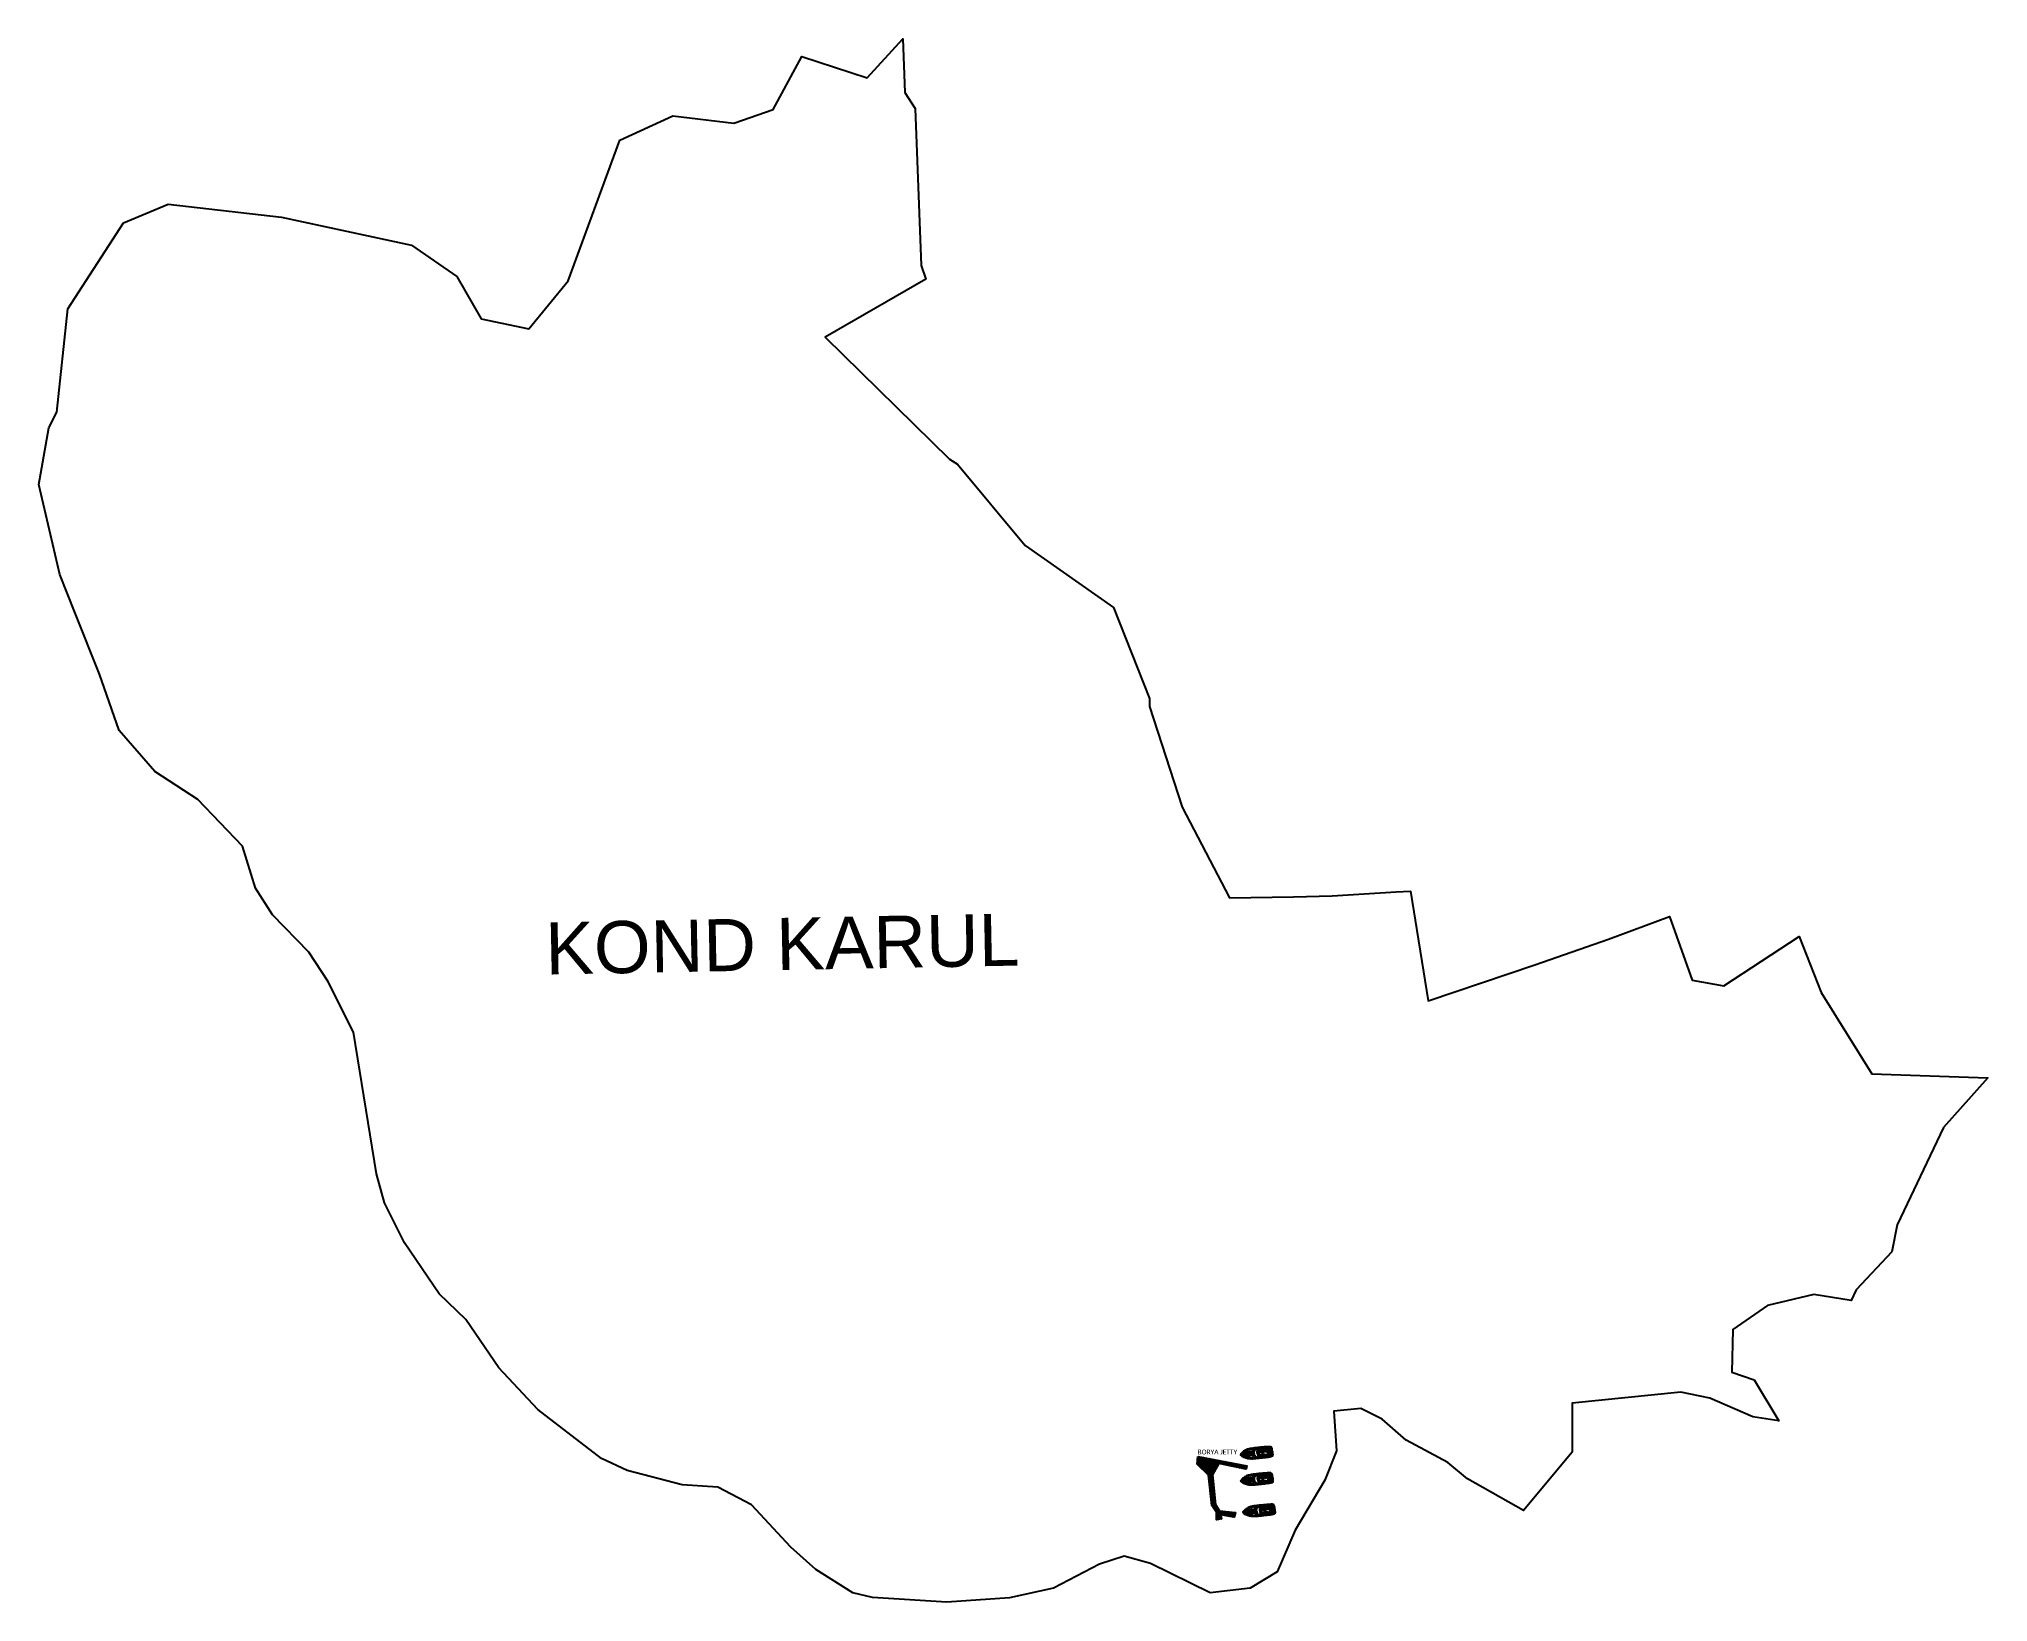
# Model space of a CAD drawing. Header units: metres. Extents: x 305319 to 309379, y 1922910 to 1926166.
import ezdxf

# ---------------------------------------------------------------- set-up
doc = ezdxf.new("R2010")
doc.units = ezdxf.units.M
for name, color, linetype in [('BOAT', 30, 'Continuous'), ('PORT', 5, 'Continuous'), ('PORT TEXT', 7, 'Continuous'), ('VILLAGE NAME', 250, 'Continuous')]:
    doc.layers.add(name, color=color, linetype=linetype)
doc.styles.get("Standard").update_dxf_attribs({"font": 'calibri.ttf'})

# ---------------------------------------------------------------- blocks, each defined once
blk = doc.blocks.new('3')
for p, q in [((15968, 14767), (15462, 14767)), ((15968, 15258), (15484, 15258)), ((15968, 15258), (16453, 15258)), ((15968, 14767), (16474, 14767)), ((15259, 11285), (14484, 11285)), ((15259, 11192), (14484, 11192)), ((14565, 8385), (15056, 8357)), ((14615, 10476), (15123, 10528)), ((14686, 10050), (15190, 10197)), ((14966, 7645), (15271, 8006)), ((15968, 14277), (15461, 14277)), ((15658, 7614), (15968, 7614)), ((15665, 7521), (15968, 7521)), ((15968, 14277), (16475, 14277)), ((16200, 7614), (15968, 7614)), ((16200, 7521), (15968, 7521)), ((16111, 11240), (16111, 11048)), ((16111, 11048), (16516, 11165)), ((16111, 11048), (16509, 11048)), ((16160, 9828), (17451, 9828)), ((16498, 9195), (16786, 9687)), ((16707, 11116), (16547, 11058)), ((16554, 7976), (16809, 7478)), ((16716, 11090), (16575, 11038)), ((16600, 11048), (16882, 11048)), ((16709, 10005), (16709, 10459)), ((16732, 9000), (17261, 9307)), ((16767, 11090), (16913, 11037)), ((16776, 11116), (16940, 11056)), ((16782, 8178), (17280, 7902)), ((16846, 8619), (17397, 8623)), ((16949, 11180), (17451, 11048)), ((16973, 11048), (17451, 11048)), ((14685, 6707), (14679, 6695)), ((17251, 6707), (17257, 6695))]:
    blk.add_line(p, q)
for points in [[(15968, 6127, -0.0173595), (14838, 6154, -0.1263403), (14305, 6306, -0.1728985), (14037, 6993, -0.0138842), (14014, 7606, -0.008973), (13973, 8482, -0.01509), (13946, 9483, 0.0022446), (13935, 11027, -0.0033421), (13932, 12742, -0.0169845), (13966, 13889, -0.0245459), (14062, 14750, -0.0679415), (14312, 15833, -0.0339485), (14615, 16539, -0.0220014), (14950, 17169, -0.0428716), (15373, 17727, -0.0595144), (15677, 17994, -0.0463644), (15850, 18096, -0.104882), (15968, 18127, -0.104882)], [(14099, 8543, 0.0064247), (14087, 9488, 0.0022175), (14076, 11029, -0.003368), (14066, 12757, -0.0246325), (14085, 13845, -0.0150373), (14174, 14559, -0.0254387), (14242, 14955, -0.0138434), (14434, 15768, -0.0402664), (14734, 16491, -0.0167294), (15107, 17121, -0.0297388), (15584, 17694, 0.0152497), (15841, 17933, -0.1323888), (15895, 17967, -0.0284417), (15920, 17975, -0.0284417)], [(14113, 8543, 0.0064236), (14100, 9488, 0.0022173), (14090, 11029, -0.0033685), (14080, 12757, -0.0246334), (14099, 13844, -0.0150384), (14188, 14557, -0.0254613), (14256, 14952, -0.0138393), (14448, 15764, -0.0402377), (14746, 16485, -0.0167146), (15118, 17113, -0.0296929), (15593, 17684, 0.0152343), (15851, 17923, -0.1340359), (15900, 17954, -0.0248791), (15920, 17960, -0.0248791)], [(14259, 13906, -0.0315957), (14324, 14539, -0.0049282), (14403, 14955, -0.0284396), (14598, 15666, -0.0428747), (14892, 16347, -0.0353475), (15257, 16991, -0.0240925), (15665, 17545, -0.0798371), (15920, 17811)], [(14273, 13906, -0.031592), (14338, 14536, -0.0049261), (14416, 14952, -0.0284363), (14611, 15661, -0.0428955), (14905, 16341, -0.0353632), (15268, 16984, -0.0241114), (15676, 17537, -0.0776575), (15920, 17794, -0.0776575)], [(14287, 13905, -0.0315883), (14351, 14534, -0.004924), (14430, 14949, -0.0284329), (14624, 15657, -0.0429166), (14917, 16334, -0.0353794), (15280, 16976, -0.0241302), (15687, 17529, -0.075408), (15920, 17776, -0.075408)], [(14314, 13904, -0.0315809), (14379, 14529, -0.0049198), (14457, 14944, -0.0284262), (14650, 15648, -0.0429591), (14942, 16322, -0.0354114), (15303, 16961, -0.0288289), (15644, 17425, -0.0923361), (15920, 17647, -0.0803279)], [(15510, 16937), (15621, 16929, 0.3822208), (15724, 16994), (15807, 17415, 0.7865441), (15746, 17463), (15428, 17125, 0.616464), (15510, 16937, 3.8449075)], [(15968, 6127, 0.0173595), (17099, 6154, 0.1263403), (17632, 6306, 0.1728985), (17899, 6993, 0.0138842), (17922, 7606, 0.008973), (17963, 8482, 0.01509), (17990, 9483, -0.0022446), (18001, 11027, 0.0033421), (18004, 12742, 0.0169845), (17970, 13889, 0.0245459), (17874, 14750, 0.0679415), (17624, 15833, 0.0339485), (17321, 16539, 0.0220014), (16986, 17169, 0.0428716), (16563, 17727, 0.0595144), (16259, 17994, 0.0463644), (16086, 18096, 0.104882), (15968, 18127, 0.104882)], [(17837, 8543, -0.0064247), (17850, 9488, -0.0022175), (17860, 11029, 0.003368), (17870, 12757, 0.0246325), (17851, 13845, 0.0150373), (17762, 14559, 0.0254387), (17694, 14955, 0.0138434), (17502, 15768, 0.0402664), (17202, 16491, 0.0167294), (16829, 17121, 0.0297388), (16352, 17694, -0.0152497), (16095, 17933, 0.1323888), (16041, 17967, 0.0284417), (16016, 17975, 0.0284417)], [(17823, 8543, -0.0064236), (17836, 9488, -0.0022173), (17846, 11029, 0.0033685), (17856, 12757, 0.0246334), (17837, 13844, 0.0150384), (17748, 14557, 0.0254613), (17680, 14952, 0.0138393), (17489, 15764, 0.0402377), (17190, 16485, 0.0167146), (16818, 17113, 0.0296929), (16343, 17684, -0.0152343), (16085, 17923, 0.1340359), (16037, 17954, 0.0248791), (16016, 17960, 0.0248791)], [(17677, 13906, 0.0315957), (17612, 14539, 0.0049282), (17534, 14955, 0.0284396), (17338, 15666, 0.0428747), (17044, 16347, 0.0353475), (16679, 16991, 0.0240925), (16271, 17545, 0.0798371), (16016, 17811)], [(17663, 13906, 0.031592), (17598, 14536, 0.0049261), (17520, 14952, 0.0284363), (17325, 15661, 0.0428955), (17032, 16341, 0.0353632), (16668, 16984, 0.0241114), (16260, 17537, 0.0776575), (16016, 17794, 0.0776575)], [(17649, 13905, 0.0315883), (17585, 14534, 0.004924), (17507, 14949, 0.0284329), (17312, 15657, 0.0429166), (17019, 16334, 0.0353794), (16656, 16976, 0.0241302), (16249, 17529, 0.075408), (16016, 17776, 0.075408)], [(17622, 13904, 0.0315809), (17558, 14529, 0.0049198), (17480, 14944, 0.0284262), (17286, 15648, 0.0429591), (16995, 16322, 0.0354114), (16633, 16961, 0.0288289), (16292, 17425, 0.0923361), (16016, 17647, 0.0803279)], [(16426, 16937), (16315, 16929, -0.3822208), (16212, 16994), (16129, 17415, -0.7865441), (16190, 17463), (16508, 17125, -0.616464), (16426, 16937, -3.8449075)], [(14623, 6459, -0.1643933), (14408, 6486, -0.1886842), (14159, 6722, -0.1075801), (14019, 7335)], [(14099, 8543, -0.0029416), (14109, 7856, 0.0020134), (14118, 7419, 0.1304424), (14196, 7108, 0.261246), (14560, 6796, 0.2091974)], [(14113, 8543, -0.0029414), (14123, 7857, 0.0020144), (14132, 7419, 0.1309924), (14209, 7113, 0.2618322), (14563, 6810, 0.2618322)], [(14259, 13906), (14240, 13499), (14230, 13027), (14235, 12258), (14235, 11203), (14254, 9510, -0.0026015), (14274, 8591, 0.004411), (14291, 7810, 0.0130085), (14327, 7273, 0.1133962), (14429, 6986, 0.1460048), (14570, 6865, 1.5952193)], [(14273, 13905), (14254, 13498), (14244, 13027), (14249, 12258), (14249, 11203), (14268, 9511, -0.0026013), (14288, 8592, 0.0044108), (14305, 7810, 0.0130029), (14341, 7275, 0.1133374), (14441, 6994, 0.1448206), (14573, 6879, 0.1389874)], [(14287, 13905), (14267, 13498), (14258, 13027), (14263, 12258), (14263, 11203), (14282, 9511, -0.0026011), (14302, 8592, 0.0044105), (14319, 7811, 0.0129972), (14355, 7276, 0.1132762), (14453, 7001, 0.142458), (14576, 6893, 0.142458)], [(14314, 13903), (14295, 13497), (14285, 13026), (14290, 12259), (14290, 11203), (14310, 9511, -0.0026006), (14330, 8592, 0.0044099), (14346, 7812, 0.002867), (14352, 7694, 0.002867)], [(15148, 7123, -0.0433335), (14832, 7204, -0.18333), (14416, 7523, -0.1239848), (14329, 7900, 0.0153773), (14309, 8173)], [(15145, 7110, -0.043195), (14828, 7191, -0.1834147), (14404, 7516, -0.0945114), (14319, 7806)], [(15703, 7337), (15453, 7337, -0.2027224), (14593, 7704, -0.1787681), (14419, 8123, 0.0100277), (14401, 8982, -0.0053564), (14389, 10399, -0.0166054), (14407, 11545, 0.0189213), (14421, 12735, -0.9258732), (14467, 12742, -0.0412022), (14487, 12530, -0.0244615), (14489, 11848, 0.0128878), (14496, 10534, -0.0193586), (14481, 9766, 0.0023754), (14464, 8876, -0.0063862), (14468, 8310, -0.0136557), (14465, 8083, -0.8627057), (14422, 8078, 0.6480891)], [(14436, 8081, -0.0164878), (14433, 8123, 0.0100227), (14415, 8982, -0.0053564), (14403, 10399, -0.0166073), (14421, 11545, 0.0189212), (14435, 12735, 0.0114302), (14435, 12736, -0.9132826), (14454, 12739, -0.0411744), (14474, 12530, -0.0244777), (14475, 11849, 0.0128888), (14483, 10534, -0.0193623), (14468, 9766, 0.0023766), (14450, 8876, -0.0063905), (14454, 8310, -0.0136639), (14452, 8084, 0.0007008), (14452, 8084, -0.8199757), (14436, 8081, -0.8199757)], [(16017, 9822), (15456, 9822, 0.1583223), (15267, 9218, -0.4176758), (15128, 9062), (14467, 9062)], [(14478, 9640), (15066, 9640, -0.4060884), (15274, 9347)], [(15968, 11837, 0.0336875), (15117, 11708, 0.0518794), (14484, 11431, 1.92312)], [(15968, 13072, 0.0964027), (15128, 12858, 0.0405382), (14488, 12513, 1.92312)], [(15309, 13138), (15309, 13746, 0.4830629), (14927, 13449, 0.5002399), (15309, 13138, 0.4184236)], [(15890, 11827), (15890, 11428, 0.4629247), (16111, 11240), (16433, 11260)], [(15890, 11428), (15890, 11255, 0.5457371), (16111, 11112, 0.2829046)], [(15890, 11255), (15890, 11192, 0.5168392), (16111, 11048, 0.2829046)], [(15968, 13072, -0.0964027), (16808, 12858, -0.0405382), (17448, 12513, -1.92312)], [(15968, 11837, -0.0336875), (16819, 11708, -0.0518794), (17452, 11431, -1.92312)], [(16029, 9960, -0.1640086), (15991, 10360, -0.4075591), (16120, 10414, 0.2046602), (16640, 10437, -0.2865695), (16778, 10441, 0.1987589), (17315, 10404, -0.4514797), (17447, 10380, -1.4639709)], [(16017, 9822, -0.2912689), (16031, 9962, -0.2998669), (16120, 9974, 0.2734776), (16640, 9983, -0.2865695), (16778, 9987, 0.1987589), (17315, 9951, -0.4514797), (17447, 9926, -1.4639709)], [(16209, 7337), (16201, 7447), (16199, 7780, -0.4480431), (16355, 7939, 0.0255607), (16524, 7967, 0.1567601), (16694, 8068, 0.1442879), (16785, 8185, 0.0794269), (16845, 8458, 0.0541789), (16830, 8771, 0.127294), (16729, 9003, -0.0251947), (16615, 9133, 0.1126559), (16496, 9195, 0.0616523), (16330, 9221, -0.2222783), (16204, 9276, -0.0491085), (16118, 9377, -0.0999703), (16052, 9503, -0.0459923), (16023, 9712), (16017, 9822)], [(16209, 7337), (16484, 7337, 0.2027224), (17343, 7704, 0.1787681), (17517, 8123, -0.0100277), (17535, 8982, 0.0053564), (17547, 10399, 0.0166054), (17529, 11545, -0.0189213), (17515, 12735, 0.9258732), (17469, 12742, 0.0412022), (17449, 12530, 0.0244615), (17448, 11848, -0.0128878), (17440, 10534, 0.0193586), (17455, 9766, -0.0023754), (17473, 8876, 0.0063862), (17468, 8310, 0.0136557), (17471, 8083, 0.8627057), (17514, 8078, -0.6480891)], [(16627, 13138), (16627, 13746, -0.4830629), (17009, 13449, -0.5002399), (16627, 13138, -0.4184236)], [(16789, 7123, 0.0433335), (17104, 7204, 0.18333), (17520, 7523, 0.1239848), (17607, 7900, -0.0153773), (17627, 8173)], [(16792, 7110, 0.043195), (17108, 7191, 0.1834147), (17532, 7516, 0.0945114), (17617, 7806)], [(17313, 6459, 0.1643933), (17529, 6486, 0.1886842), (17777, 6722, 0.1075801), (17917, 7335)], [(17649, 13905), (17669, 13498), (17679, 13027), (17674, 12258), (17674, 11203), (17654, 9511, 0.0026011), (17634, 8592, -0.0044105), (17618, 7811, -0.0129972), (17581, 7276, -0.1132762), (17484, 7001, -0.142458), (17360, 6893, -0.142458)], [(17663, 13905), (17683, 13498), (17692, 13027), (17687, 12258), (17687, 11203), (17668, 9511, 0.0026013), (17648, 8592, -0.0044108), (17631, 7810, -0.0130029), (17595, 7275, -0.1133374), (17495, 6994, -0.1448206), (17363, 6879, -0.1389874)], [(17677, 13906), (17696, 13499), (17706, 13027), (17701, 12258), (17701, 11203), (17682, 9510, 0.0026015), (17662, 8591, -0.004411), (17645, 7810, -0.0130085), (17609, 7273, -0.1133962), (17507, 6986, -0.1460048), (17366, 6865, -1.5952193)], [(17823, 8543, 0.0029414), (17813, 7857, -0.0020144), (17804, 7419, -0.1309924), (17728, 7113, -0.2618322), (17373, 6810, -0.2618322)], [(17837, 8543, 0.0029416), (17827, 7856, -0.0020134), (17818, 7419, -0.1304424), (17740, 7108, -0.261246), (17376, 6796, -0.2091974)], [(17500, 8081, 0.0164878), (17503, 8123, -0.0100227), (17522, 8982, 0.0053564), (17533, 10399, 0.0166073), (17516, 11545, -0.0189212), (17501, 12735, -0.0114302), (17501, 12736, 0.9132826), (17482, 12739, 0.0411744), (17463, 12530, 0.0244777), (17461, 11849, -0.0128888), (17454, 10534, 0.0193623), (17469, 9766, -0.0023766), (17486, 8876, 0.0063905), (17482, 8310, 0.0136639), (17485, 8084, -0.0007008), (17485, 8084, 0.8199757), (17500, 8081, 0.8199757)], [(17622, 13903), (17641, 13497), (17651, 13026), (17646, 12259), (17646, 11203), (17627, 9511, 0.0026006), (17606, 8592, -0.0044099), (17590, 7812, -0.002867), (17584, 7694, -0.002867)]]:
    blk.add_lwpolyline(points, format="xyb")
for points in [[(15512, 16972), (15626, 16964, 0.3830689), (15690, 17002), (15774, 17428, 0.8536356), (15769, 17437), (15454, 17102, 0.6135269)], [(16424, 16972), (16311, 16964, -0.3830689), (16246, 17002), (16162, 17428, -0.8536356), (16167, 17437), (16482, 17102, -0.6135269)], [(15282, 13161), (15282, 13724, 0.460147), (14955, 13448, 0.4770604)], [(16654, 13161), (16654, 13724, -0.460147), (16981, 13448, -0.4770604)], [(16942, 9799, 0.9177055), (16944, 9656, -0.209704), (17282, 9330, 0.850912), (17403, 9348), (17403, 9679, 0.435659), (17310, 9777)]]:
    blk.add_lwpolyline(points, format="xyb", close=True)
for points in [[(15920, 17243), (15920, 18087)], [(15920, 18087), (15920, 17236)], [(16016, 18087), (16016, 17236)], [(16016, 17243), (16016, 18087)], [(14061, 13154), (14037, 13154), (14037, 12891), (14063, 12891)], [(14086, 9609), (14068, 9609), (14068, 9357), (14090, 9357)], [(14076, 12891), (14095, 12891), (14095, 13154), (14075, 13154)], [(14111, 7762), (14086, 7762), (14086, 7507), (14116, 7507)], [(14104, 9357), (14117, 9357), (14117, 9609), (14100, 9609)], [(14130, 7507), (14139, 7507), (14139, 7762), (14125, 7762)], [(14515, 11449), (14515, 11377), (15160, 11377), (15160, 11717)], [(15890, 11192), (15259, 11192), (15259, 11737)], [(15890, 11285), (15259, 11285)], [(17067, 11264), (17452, 11259)], [(17806, 7507), (17797, 7507), (17797, 7762), (17812, 7762)], [(17833, 9357), (17819, 9357), (17819, 9609), (17836, 9609)], [(17825, 7762), (17850, 7762), (17850, 7507), (17820, 7507)], [(17860, 12891), (17842, 12891), (17842, 13154), (17862, 13154)], [(17850, 9609), (17868, 9609), (17868, 9357), (17846, 9357)], [(17875, 13154), (17899, 13154), (17899, 12891), (17874, 12891)]]:
    blk.add_lwpolyline(points)
for points in [[(14753, 9417), (14668, 9620), (14885, 9592)], [(14753, 9310), (14668, 9108), (14885, 9136)], [(15542, 6884), (15602, 7202), (15175, 7247), (15104, 6927)], [(15531, 6898), (15586, 7190), (15186, 7232), (15121, 6939)], [(15751, 6190), (15751, 6747), (16185, 6747), (16185, 6190)], [(16394, 6884), (16334, 7202), (16761, 7247), (16832, 6927)], [(16405, 6898), (16351, 7190), (16751, 7232), (16815, 6939)]]:
    blk.add_lwpolyline(points, close=True)
for centre, radius in [((15572, 17779), 56.4), ((15968, 16104), 341), ((15968, 16104), 341), ((15968, 16104), 314), ((15968, 16104), 314), ((15730, 17935), 62.8), ((15955, 17042), 139), ((15982, 17042), 139), ((16206, 17935), 62.8), ((16365, 17779), 56.4), ((14851, 9364), 29.4), ((15874, 13634), 55), ((16063, 13634), 55), ((16957, 9728), 54.8), ((17179, 9578), 35.5), ((17302, 9689), 54.8), ((17339, 9377), 54.8), ((14772, 6883), 196), ((14772, 6883), 182), ((17164, 6883), 196), ((17164, 6883), 182)]:
    blk.add_circle(centre, radius)
for centre, radius, start, end in [((14404, 15632), 42.7, 81.615848, 249.711519), ((14404, 15632), 42.7, 268.346577, 62.98079), ((15081, 17062), 42.7, 70.230426, 225.372477), ((15081, 17062), 42.7, 244.010243, 51.59266), ((15568, 15839), 36.3, 29.194606, 175.662347), ((15956, 16061), 410, 209.939229, 271.740348), ((19250, 16002), 3624, 163.327383, 178.398193), ((15955, 17042), 204, 99.883974, 72.333528), ((15982, 17042), 204, 107.666472, 80.116026), ((15968, 18020), 82.1, 53.907357, 126.092643), ((15968, 18020), 82.1, 53.907357, 126.092643), ((15981, 16061), 410, 268.259652, 330.060771), ((12687, 16002), 3624, 1.601807, 16.672617), ((16368, 15839), 36.3, 4.337653, 150.805394), ((16856, 17062), 42.7, 128.40734, 295.989757), ((16856, 17062), 42.7, 314.627523, 109.769574), ((17533, 15632), 42.7, 117.01921, 271.653423), ((17533, 15632), 42.7, 290.288481, 98.384152), ((14070, 12461), 42.7, 95.030101, 265.129218), ((14085, 13775), 42.7, 91.319562, 261.726148), ((14070, 12461), 42.7, 283.789395, 76.369925), ((14085, 13775), 42.7, 280.385039, 72.660671), ((14111, 9364), 562, 327.468559, 29.356036), ((15916, 13389), 521, 84.273519, 120.875859), ((15910, 13368), 414, 81.288457, 129.038211), ((15910, 13368), 386, 81.288457, 132.495579), ((16027, 13368), 414, 50.961789, 98.711543), ((16020, 13389), 521, 59.124141, 95.726481), ((16027, 13368), 386, 47.504421, 98.711543), ((16458, 10167), 404, 143.200021, 207.404179), ((18206, 8564), 2009, 160.899518, 198.3721), ((16746, 11816), 638, 240.624974, 253.975988), ((16746, 11816), 638, 259.949112, 264.189023), ((16902, 11220), 223, 176.115439, 176.384749), ((16902, 11220), 223, 185.602521, 211.595384), ((16742, 11222), 62.3, 10.802299, 169.147864), ((16741, 11103), 29.9, 180, 0), ((16581, 11220), 223, 328.404616, 356.044702), ((16746, 11816), 638, 274.90249, 281.24181), ((16581, 11220), 223, 3.615251, 3.884561), ((16746, 11816), 638, 285.434198, 300.190005), ((16960, 10167), 404, 326.624449, 34.771942), ((17852, 13775), 42.7, 107.339329, 259.614961), ((17857, 11177), 42.7, 101.222005, 257.471133), ((17866, 12461), 42.7, 103.630075, 256.210605), ((17852, 13775), 42.7, 278.273852, 88.680438), ((17857, 11177), 42.7, 276.095335, 82.597802), ((17866, 12461), 42.7, 274.870782, 84.969899), ((15190, 6739), 633, 165.995667, 206.331282), ((15233, 6626), 633, 172.125378, 195.357911), ((14772, 6883), 238, 225.772587, 10.674187), ((14772, 6883), 210, 243.724304, 10.674187), ((17164, 6883), 238, 169.325813, 314.227413), ((17164, 6883), 210, 169.325813, 296.275696), ((16746, 6739), 633, 333.668718, 14.004333), ((16703, 6626), 633, 344.642089, 7.874622)]:
    blk.add_arc(centre, radius, start, end)
for centre, major_axis, ratio in [((15045, 9368), (9, 195), 0.7581166), ((16741, 11103), (254, 0), 0.5330921)]:
    blk.add_ellipse(centre, major_axis=major_axis, ratio=ratio)
for start_param, end_param in [(0.8300122, 1.5768462), (4.712389, 5.2323421)]:
    blk.add_ellipse((16750, 11264), major_axis=(0, 745), ratio=0.4253193, start_param=start_param, end_param=end_param)
for points, knots in [([(15968, 13487), (15732, 13507), (15484, 13592), (15248, 14016), (15219, 14267), (15199, 14975), (15273, 15428), (15346, 16250), (15392, 16600), (15444, 16963)], [0, 0, 0, 0, 0.0462196, 0.0462196, 0.09243919, 0.09243919, 0.19473251, 0.19473251, 0.27090841, 0.27090841, 0.27090841, 0.27090841]), ([(15969, 13501), (15726, 13521), (15478, 13616), (15250, 14057), (15229, 14313), (15218, 15025), (15289, 15480), (15364, 16281), (15407, 16611), (15456, 16954)], [0, 0, 0, 0, 0.0480884, 0.0480884, 0.09617679, 0.09617679, 0.19853767, 0.19853767, 0.2704106, 0.2704106, 0.2704106, 0.2704106]), ([(15649, 13652), (15601, 13675), (15412, 13793), (15236, 14361), (15332, 15175), (15389, 16086), (15474, 16690), (15509, 16937)], [0.02340441, 0.02340441, 0.02340441, 0.02340441, 0.03509423, 0.07391115, 0.13825098, 0.21657134, 0.27090841, 0.27090841, 0.27090841, 0.27090841]), ([(15973, 13542), (15725, 13563), (15488, 13664), (15279, 14119), (15266, 14382), (15267, 15105), (15336, 15571), (15414, 16347), (15454, 16644), (15496, 16939)], [0, 0, 0, 0, 0.0508337, 0.0508337, 0.1016674, 0.1016674, 0.20603281, 0.20603281, 0.27090841, 0.27090841, 0.27090841, 0.27090841]), ([(15649, 13689), (15563, 13734), (15491, 13794), (15341, 14062), (15312, 14307), (15306, 14741), (15331, 14954), (15389, 15603), (15418, 16042), (15493, 16627), (15515, 16780), (15537, 16933)], [0.02482538, 0.02482538, 0.02482538, 0.02482538, 0.0474598, 0.0474598, 0.0949196, 0.0949196, 0.1423794, 0.1423794, 0.23729899, 0.23729899, 0.27090841, 0.27090841, 0.27090841, 0.27090841]), ([(15649, 13836), (15408, 13994), (15463, 14437), (15459, 14880), (15499, 15460), (15532, 15842)], [0.03136606, 0.03136606, 0.03136606, 0.03136606, 0.10847437, 0.10847437, 0.19207292, 0.19207292, 0.19207292, 0.19207292]), ([(15963, 13542), (16212, 13563), (16448, 13664), (16658, 14119), (16670, 14382), (16669, 15105), (16600, 15571), (16522, 16347), (16482, 16644), (16441, 16939)], [0, 0, 0, 0, 0.0508337, 0.0508337, 0.1016674, 0.1016674, 0.20603281, 0.20603281, 0.27090841, 0.27090841, 0.27090841, 0.27090841]), ([(15967, 13501), (16210, 13521), (16458, 13616), (16686, 14057), (16707, 14313), (16718, 15025), (16647, 15480), (16572, 16281), (16529, 16611), (16480, 16954)], [0, 0, 0, 0, 0.0480884, 0.0480884, 0.09617679, 0.09617679, 0.19853767, 0.19853767, 0.2704106, 0.2704106, 0.2704106, 0.2704106]), ([(15968, 13487), (16204, 13507), (16453, 13592), (16688, 14016), (16717, 14267), (16737, 14975), (16664, 15428), (16591, 16250), (16544, 16600), (16493, 16963)], [0, 0, 0, 0, 0.0462196, 0.0462196, 0.09243919, 0.09243919, 0.19473251, 0.19473251, 0.27090841, 0.27090841, 0.27090841, 0.27090841]), ([(16287, 13652), (16335, 13675), (16525, 13793), (16700, 14361), (16604, 15175), (16547, 16086), (16462, 16690), (16427, 16937)], [0.02340441, 0.02340441, 0.02340441, 0.02340441, 0.03509423, 0.07391115, 0.13825098, 0.21657134, 0.27090841, 0.27090841, 0.27090841, 0.27090841]), ([(16287, 13689), (16373, 13734), (16445, 13794), (16596, 14062), (16624, 14307), (16630, 14741), (16605, 14954), (16547, 15603), (16518, 16042), (16443, 16627), (16421, 16780), (16400, 16933)], [0.02482538, 0.02482538, 0.02482538, 0.02482538, 0.0474598, 0.0474598, 0.0949196, 0.0949196, 0.1423794, 0.1423794, 0.23729899, 0.23729899, 0.27090841, 0.27090841, 0.27090841, 0.27090841]), ([(16287, 13836), (16528, 13994), (16473, 14437), (16478, 14880), (16438, 15460), (16404, 15842)], [0.03136606, 0.03136606, 0.03136606, 0.03136606, 0.10847437, 0.10847437, 0.19207292, 0.19207292, 0.19207292, 0.19207292]), ([(15052, 9535), (14987, 9538), (14916, 9443), (14934, 9243), (15011, 9180), (15140, 9235), (15185, 9361), (15132, 9502), (15091, 9534), (15052, 9535)], [0, 0, 0, 0, 1.7432734, 1.7432734, 3.4865468, 3.4865468, 5.2298202, 5.2298202, 6.2831853, 6.2831853, 6.2831853, 6.2831853]), ([(16201, 7447), (16516, 7472), (16799, 7555), (17218, 7923), (17295, 8203), (17283, 8817), (17280, 9139), (16921, 9535), (16618, 9678), (16234, 9723), (16133, 9718), (16023, 9712)], [0, 0, 0, 0, 0.06841019, 0.06841019, 0.13682037, 0.13682037, 0.20523056, 0.20523056, 0.27364074, 0.27364074, 0.29746041, 0.29746041, 0.29746041, 0.29746041]), ([(16967, 11103), (16967, 11131), (16932, 11170), (16732, 11234), (16533, 11172), (16501, 11059), (16647, 10979), (16901, 11012), (16967, 11066), (16967, 11103)], [0, 0, 0, 0, 1.0314508, 1.0314508, 2.9924553, 2.9924553, 4.9534598, 4.9534598, 6.2831853, 6.2831853, 6.2831853, 6.2831853]), ([(15968, 7083), (15929, 7084), (15864, 7085), (15768, 7105), (15689, 7142), (15639, 7120), (15620, 7111)], [0, 0, 0, 0, 0.008409254, 0.014054591, 0.021480758, 0.025832557, 0.025832557, 0.025832557, 0.025832557]), ([(15968, 7083), (16007, 7084), (16072, 7085), (16168, 7105), (16247, 7142), (16297, 7120), (16316, 7111)], [0, 0, 0, 0, 0.008409254, 0.014054591, 0.021480758, 0.025832557, 0.025832557, 0.025832557, 0.025832557])]:
    blk.add_open_spline(points, degree=3, knots=knots)
for points in [[(15136, 8973), (15186, 8923), (15176, 8825), (15107, 8721), (15061, 8595), (15050, 8401), (15082, 8264), (15183, 8106), (15276, 8002), (15438, 7944), (15553, 7941), (15632, 7930), (15661, 7872), (15664, 7739), (15672, 7484), (15681, 7356), (15539, 7346), (15273, 7387), (15079, 7462), (14874, 7581), (14702, 7758), (14590, 7948), (14518, 8142), (14475, 8343), (14471, 8559), (14511, 8775), (14572, 8883), (14659, 8974), (14821, 9056), (14930, 9062), (15065, 9062), (15139, 9040), (15136, 8973), (15072, 8963), (14926, 8967), (14800, 8947), (14687, 8877), (14611, 8786), (14574, 8652), (14564, 8398), (14608, 8189), (14676, 8002), (14755, 7851), (14833, 7757), (14949, 7656), (15107, 7567), (15233, 7520), (15384, 7487), (15510, 7473), (15599, 7466), (15666, 7458), (15685, 7420)], [(15046, 11077), (15099, 11081), (15166, 11095), (15162, 11159), (15052, 11172), (14839, 11120), (14632, 10955), (14528, 10686), (14498, 10423), (14541, 10108), (14677, 9833), (14836, 9713), (15089, 9658), (15202, 9664), (15248, 9693), (15224, 9747), (15165, 9753), (14962, 9778), (14826, 9849), (14723, 9975), (14661, 10121), (14625, 10316), (14616, 10504), (14645, 10676), (14703, 10848), (14826, 10978), (14985, 11065), (15046, 11077)], [(15242, 9728), (15284, 9784), (15301, 9859), (15256, 9987), (15219, 10089), (15176, 10257), (15125, 10513), (15113, 10650), (15108, 10792), (15116, 10904), (15133, 11003), (15134, 11082)], [(15703, 7337), (15662, 7244), (15622, 7119), (15577, 6884)], [(16209, 7337), (16522, 7376), (16865, 7508), (17113, 7684), (17315, 7972), (17390, 8261), (17396, 8665), (17355, 9089), (17199, 9393), (16901, 9625), (16608, 9762), (16270, 9827), (16017, 9822)], [(16209, 7337), (16274, 7244), (16314, 7119), (16359, 6884)], [(14949, 6725), (14889, 6660), (14751, 6592), (14670, 6567), (14631, 6512), (14623, 6459)], [(15968, 6876), (15852, 6882), (15776, 6899), (15676, 6923), (15593, 6891), (15412, 6853), (15219, 6882), (15120, 6923), (15057, 6932), (14965, 6919)], [(15968, 6876), (16084, 6882), (16160, 6899), (16260, 6923), (16343, 6891), (16524, 6853), (16718, 6882), (16816, 6923), (16880, 6932), (16971, 6919)], [(16987, 6725), (17047, 6660), (17185, 6592), (17266, 6567), (17305, 6512), (17313, 6459)]]:
    blk.add_spline(points, degree=3)
for points in [[(16384, 11788), (16361, 11630), (16361, 11448), (16406, 11260)], [(17133, 11590), (17134, 11485), (17123, 11373), (17096, 11260)]]:
    blk.add_open_spline(points, degree=3)

msp = doc.modelspace()

# ---------------------------------------------------------------- hatches: boundary and pattern name
at = {"layer": 'PORT'}
h = msp.add_hatch(dxfattribs=at)
h.set_pattern_fill('ANSI37', color=256)
h.paths.add_polyline_path([(307777.2, 1923198.5), (307833.6, 1923186.3), (307835, 1923193.6), (307733.1, 1923213.3), (307732.1, 1923197.3), (307755.4, 1923173.9), (307762.5, 1923111.1), (307771.9, 1923096.4), (307771.9, 1923081.2), (307782.4, 1923083.2), (307781, 1923091.6), (307808.6, 1923086.5), (307811.9, 1923096), (307778, 1923099.9), (307770.1, 1923113.1), (307764, 1923174.7)])

# ---------------------------------------------------------------- linework, layer by layer
at = {"color": 3, "flags": 128}
msp.add_lwpolyline([(305494.7, 1925783.6), (305587.7, 1925822.3), (305824.4, 1925794.9), (306095.3, 1925736.6), (306189.7, 1925671.2), (306240.1, 1925583.4), (306339.6, 1925562.2), (306421.5, 1925662.2), (306529.3, 1925955.7), (306639.2, 1926006.3), (306766.2, 1925990.9), (306848.7, 1926019.3), (306908.4, 1926130.2), (307044, 1926085.8), (307118.5, 1926166.4), (307122.9, 1926054.9), (307144.2, 1926021.6), (307156.7, 1925694.7), (307166.4, 1925666.3), (306956.6, 1925545.3), (307215.7, 1925290.9), (307232.3, 1925280.6), (307373.6, 1925111.2), (307557.6, 1924981.7), (307632.8, 1924792.1), (307632.6, 1924775.3), (307700.3, 1924565.8), (307799.3, 1924376.9), (307932.6, 1924379.4), (308013.1, 1924381.5), (308146.4, 1924389.2), (308176.1, 1924390.9), (308213.4, 1924162.3), (308435.6, 1924237.5), (308589.1, 1924291.2), (308716, 1924338.4), (308763.2, 1924205.6), (308829, 1924193.8), (308985.9, 1924296.1), (309032.1, 1924179.5), (309137.7, 1924010.5), (309379.4, 1924001.9), (309286.6, 1923898.4), (309189.9, 1923695.4), (309178.8, 1923639.1), (309104.5, 1923560.6), (309094.2, 1923538.3), (309016.4, 1923550.3), (308920.1, 1923527.3), (308847.9, 1923477.5), (308845.9, 1923389), (308892.4, 1923372.6), (308943.3, 1923287.1), (308889.8, 1923295.9), (308800.2, 1923334.9), (308739.8, 1923346.9), (308513.3, 1923324), (308512.8, 1923222.2), (308411.6, 1923100.3), (308295, 1923166.2), (308253.7, 1923200.3), (308167.5, 1923246.9), (308117.3, 1923290.7), (308072.5, 1923312.8), (308016.4, 1923307.2), (308022.3, 1923224.9), (307998, 1923163.8), (307935.9, 1923059.8), (307898.3, 1922972.7), (307842.3, 1922938.9), (307759.1, 1922928.9), (307634.7, 1922990.3), (307579.7, 1923005.7), (307528, 1922988.6), (307432.6, 1922938.9), (307341.1, 1922918.7), (307210.2, 1922909.8), (307055.3, 1922919), (307014.7, 1922929.2), (306937.3, 1922977.8), (306885.4, 1923024), (306803.5, 1923112.5), (306733, 1923148.8), (306658.7, 1923154.1), (306544.3, 1923183.9), (306490.6, 1923209.2), (306358, 1923311), (306276.9, 1923397.7), (306208.3, 1923498.3), (306152.4, 1923552), (306080.5, 1923658.3), (306038.6, 1923741.7), (306022, 1923802.3), (305974.2, 1924097.2), (305920.4, 1924203.3), (305881, 1924263.6), (305805.5, 1924341.4), (305769.8, 1924396.9), (305743, 1924484.8), (305650, 1924581.7), (305560.4, 1924640.3), (305486.2, 1924725.7), (305445, 1924842.9), (305394, 1924970.4), (305362, 1925050.5), (305318.9, 1925238.4), (305339.2, 1925356.3), (305356.3, 1925389.2), (305378.7, 1925603.9), (305494.7, 1925783.6)], dxfattribs=at)
at = {"layer": 'PORT', "flags": 128}
msp.add_lwpolyline([(307733.1, 1923213.3), (307835, 1923193.6), (307833.6, 1923186.3), (307777.2, 1923198.5), (307764, 1923174.7), (307770.1, 1923113.1), (307778, 1923099.9), (307811.9, 1923096), (307808.6, 1923086.5), (307781, 1923091.6), (307782.4, 1923083.2), (307771.9, 1923081.2), (307771.9, 1923096.4), (307762.5, 1923111.1), (307755.4, 1923173.9), (307732.1, 1923197.3)], close=True, dxfattribs=at)

# ---------------------------------------------------------------- block references
at = {"layer": 'BOAT', "rotation": 95.86649617452656}
for p, xscale, yscale, zscale in [((307931.6, 1923138.5), 0.005558270232777462, 0.005558270232777462, 0.005558270232777462), ((307932.2, 1923084), 0.005558270232777461, 0.005558270232777461, 0.005558270232777461), ((307936.6, 1923018.5), 0.005558270232777461, 0.005558270232777461, 0.005558270232777461)]:
    msp.add_blockref('3', p, dxfattribs=dict(at, xscale=xscale, yscale=yscale, zscale=zscale))

# ---------------------------------------------------------------- texts
at = {"layer": 'PORT TEXT', "insert": (307732.5, 1923227.4), "char_height": 10, "width": 96.164, "attachment_point": 1}
msp.add_mtext('BORYA JETTY', dxfattribs=at)
at = {"layer": 'VILLAGE NAME', "insert": (306372.6, 1924325.7), "char_height": 108.748, "attachment_point": 1, "rotation": 1.1028}
msp.add_mtext_dynamic_manual_height_columns('{\\fArial|b0|i0|c0|p34;KOND KARUL}', width=1571.314, gutter_width=543.7, heights=[0], dxfattribs=at)

doc.saveas('drawing.dxf')
